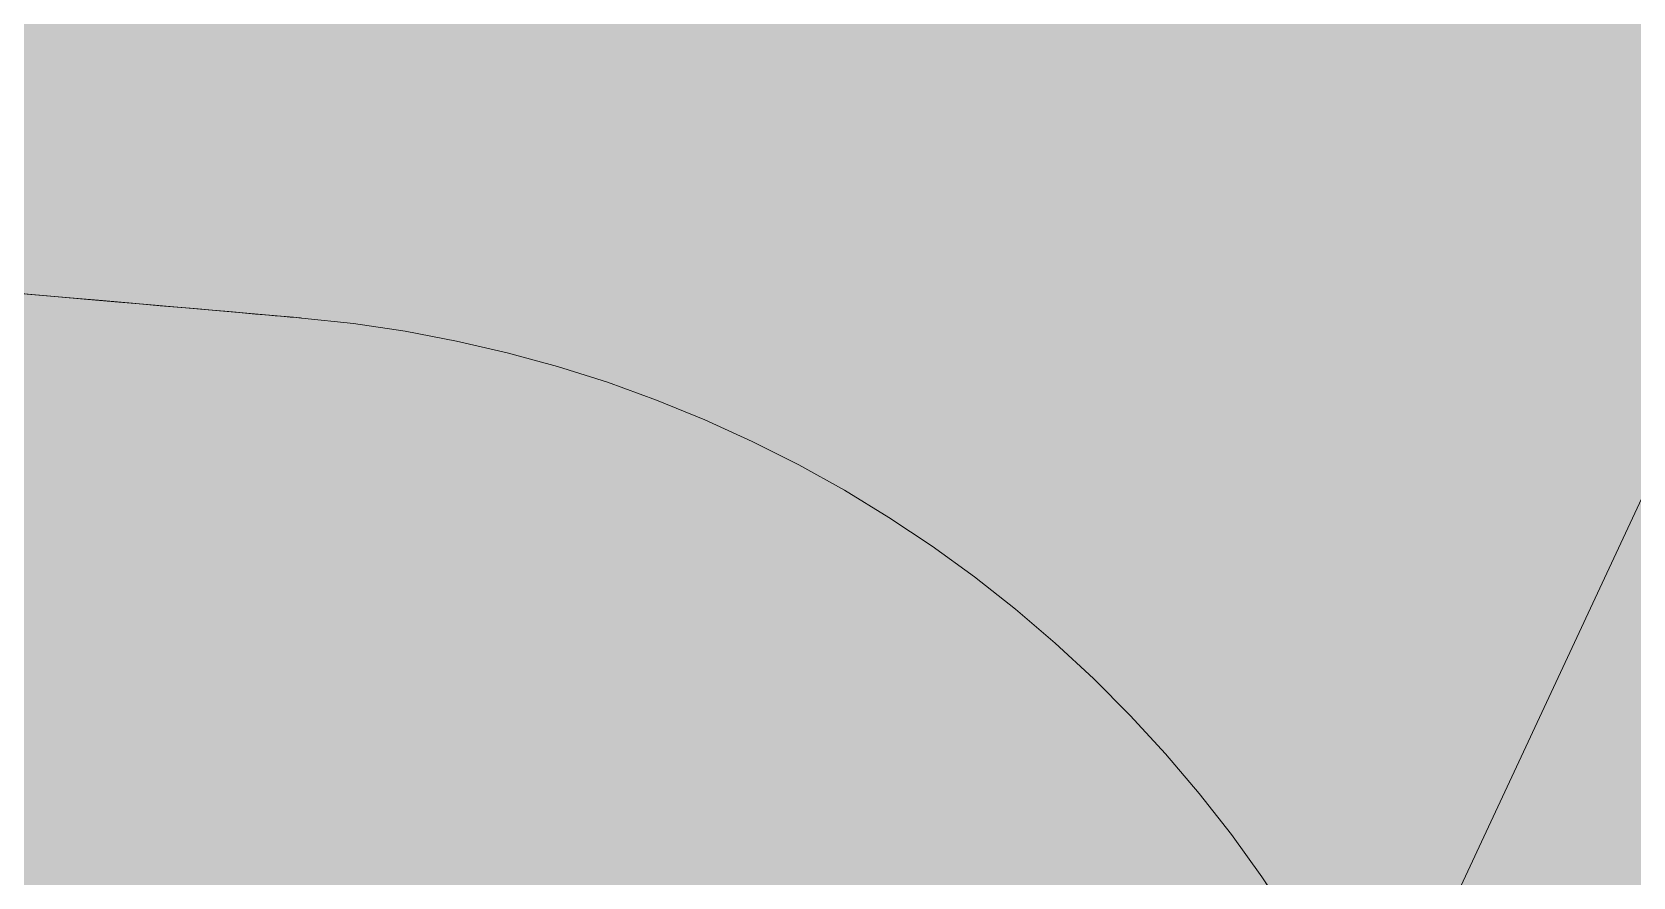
# Model space of a CAD drawing. Header units: millimetres. Extents: x 632 to 546626, y -3890 to 22200.
# Drawn here: x 389598.076 to 389602.996, y 16901.721 to 16904.318 of the extents above; entities that cross this region are included whole.
import ezdxf

# ---------------------------------------------------------------- set-up
doc = ezdxf.new("R2010")
doc.units = ezdxf.units.MM
doc.layers.add('A-270-M_ROOF', color=132, linetype='Continuous', lineweight=13)
doc.layers.add('A-770-ME_FFE_SA', color=91, linetype='Continuous', lineweight=13)

# ---------------------------------------------------------------- blocks, each defined once
blk = doc.blocks.new('Static Line_Sayfa_Metal Deck_Pan Mount - Up to 15 _ pitch - Max 2 Users-1845519-S6_501-SECTION A6')
at = {"layer": 'A-770-ME_FFE_SA', "lineweight": 5, "transparency": 33554432}
for points in [[(4567736.1194, 16883.1307), (4567740.3464, 16931.4452), (4567541.1074, 16948.8763), (4567536.8805, 16900.5619), (4567715.6604, 16884.9207)], [(4567736.1194, 16883.1307), (4567740.3464, 16931.4452), (4567541.1074, 16948.8763), (4567536.8805, 16900.5619), (4567715.6604, 16884.9207)], [(4567736.1194, 16883.1307), (4567740.3464, 16931.4452), (4567541.1074, 16948.8763), (4567536.8805, 16900.5619), (4567715.6604, 16884.9207)], [(4567736.1194, 16883.1307), (4567740.3464, 16931.4452), (4567541.1074, 16948.8763), (4567536.8805, 16900.5619), (4567715.6604, 16884.9207)], [(4567736.1194, 16883.1307), (4567740.3464, 16931.4452), (4567541.1074, 16948.8763), (4567536.8805, 16900.5619), (4567715.6604, 16884.9207)], [(4567736.1194, 16883.1307), (4567740.3464, 16931.4452), (4567541.1074, 16948.8763), (4567536.8805, 16900.5619), (4567715.6604, 16884.9207)], [(4567736.1194, 16883.1307), (4567740.3464, 16931.4452), (4567541.1074, 16948.8763), (4567536.8805, 16900.5619), (4567715.6604, 16884.9207)], [(4567736.1194, 16883.1307), (4567740.3464, 16931.4452), (4567541.1074, 16948.8763), (4567536.8805, 16900.5619), (4567715.6604, 16884.9207)], [(4567736.1194, 16883.1307), (4567740.3464, 16931.4452), (4567541.1075, 16948.8763), (4567536.8805, 16900.5619), (4567715.6604, 16884.9207)], [(4567736.1194, 16883.1307), (4567740.3464, 16931.4452), (4567541.1074, 16948.8763), (4567536.8805, 16900.5619), (4567715.6604, 16884.9207)], [(4567781.7047, 16876.3815), (4567781.9661, 16879.3701), (4567739.23, 16883.109), (4567725.4344, 16934.595), (4567581.2448, 16947.21), (4567558.7183, 16898.9018), (4567515.9821, 16902.6407), (4567515.7207, 16899.6521), (4567560.5494, 16895.7301), (4567583.0759, 16944.0383), (4567723.0803, 16931.7895), (4567736.8759, 16880.3035), (4567764.7802, 16877.8622)], [(4567735.9451, 16881.1383), (4567740.1721, 16929.4528), (4567540.9331, 16946.8839), (4567536.7062, 16898.5695), (4567715.6604, 16882.913)], [(4567735.9451, 16881.1383), (4567740.1721, 16929.4528), (4567540.9331, 16946.8839), (4567536.7062, 16898.5695), (4567715.6604, 16882.913)], [(4567735.9451, 16881.1383), (4567740.1721, 16929.4528), (4567540.9331, 16946.8839), (4567536.7062, 16898.5695), (4567715.6604, 16882.913)], [(4567735.9451, 16881.1383), (4567740.1721, 16929.4528), (4567540.9331, 16946.8839), (4567536.7062, 16898.5695), (4567715.6604, 16882.913)], [(4567735.9451, 16881.1383), (4567740.1721, 16929.4528), (4567540.9331, 16946.8839), (4567536.7062, 16898.5695), (4567715.6604, 16882.913)], [(4567735.9451, 16881.1383), (4567740.1721, 16929.4528), (4567540.9331, 16946.8839), (4567536.7062, 16898.5695), (4567715.6604, 16882.913)], [(4567735.9451, 16881.1383), (4567740.1721, 16929.4528), (4567540.9331, 16946.8839), (4567536.7062, 16898.5695), (4567715.6604, 16882.913)], [(4567735.9451, 16881.1383), (4567740.1721, 16929.4528), (4567540.9331, 16946.8839), (4567536.7062, 16898.5695), (4567715.6604, 16882.913)], [(4567735.9451, 16881.1383), (4567740.1721, 16929.4528), (4567540.9331, 16946.8839), (4567536.7062, 16898.5695), (4567715.6604, 16882.913)], [(4567735.9451, 16881.1383), (4567740.1721, 16929.4528), (4567540.9331, 16946.8839), (4567536.7062, 16898.5695), (4567715.6604, 16882.913)]]:
    blk.add_hatch(color=256, dxfattribs=at).paths.add_polyline_path(points)
at = {"layer": 'A-770-ME_FFE_SA', "lineweight": 5}
for p, q in [((4567581.2448, 16947.21), (4567558.7183, 16898.9018)), ((4567558.7183, 16898.9018), (4567581.2448, 16947.21)), ((4567555.5287, 16903.5203), (4567555.6413, 16903.5105)), ((4567555.5287, 16903.5203), (4567555.6413, 16903.5105)), ((4567555.5287, 16903.5203), (4567555.6413, 16903.5105)), ((4567555.5287, 16903.5203), (4567555.6413, 16903.5105)), ((4567555.5287, 16903.5203), (4567555.6413, 16903.5105)), ((4567555.5287, 16903.5203), (4567555.6413, 16903.5105)), ((4567555.5287, 16903.5203), (4567555.6413, 16903.5105)), ((4567555.5287, 16903.5203), (4567555.6413, 16903.5105)), ((4567555.5287, 16903.5203), (4567555.6413, 16903.5105)), ((4567555.5287, 16903.5203), (4567555.6413, 16903.5105)), ((4567555.5287, 16903.5203), (4567555.6413, 16903.5105)), ((4567555.6993, 16903.5054), (4567555.5903, 16903.5149)), ((4567555.6993, 16903.5054), (4567555.5903, 16903.5149)), ((4567555.6993, 16903.5054), (4567555.5903, 16903.5149)), ((4567555.6993, 16903.5054), (4567555.5903, 16903.5149)), ((4567555.6993, 16903.5054), (4567555.5903, 16903.5149)), ((4567555.6993, 16903.5054), (4567555.5903, 16903.5149)), ((4567555.6993, 16903.5054), (4567555.5903, 16903.5149)), ((4567555.6993, 16903.5054), (4567555.5903, 16903.5149)), ((4567555.6993, 16903.5054), (4567555.5903, 16903.5149)), ((4567555.6993, 16903.5054), (4567555.5903, 16903.5149)), ((4567555.6993, 16903.5054), (4567555.5903, 16903.5149)), ((4567555.6413, 16903.5105), (4567555.7472, 16903.5012)), ((4567555.6413, 16903.5105), (4567555.7472, 16903.5012)), ((4567555.6413, 16903.5105), (4567555.7472, 16903.5012)), ((4567555.6413, 16903.5105), (4567555.7472, 16903.5012)), ((4567555.6413, 16903.5105), (4567555.7472, 16903.5012)), ((4567555.6413, 16903.5105), (4567555.7472, 16903.5012)), ((4567555.6413, 16903.5105), (4567555.7472, 16903.5012)), ((4567555.6413, 16903.5105), (4567555.7472, 16903.5012)), ((4567555.6413, 16903.5105), (4567555.7472, 16903.5012)), ((4567555.6413, 16903.5105), (4567555.7472, 16903.5012)), ((4567555.8016, 16903.4964), (4567555.6993, 16903.5054)), ((4567555.8016, 16903.4964), (4567555.6993, 16903.5054)), ((4567555.8016, 16903.4964), (4567555.6993, 16903.5054)), ((4567555.8016, 16903.4964), (4567555.6993, 16903.5054)), ((4567555.8016, 16903.4964), (4567555.6993, 16903.5054)), ((4567555.8016, 16903.4964), (4567555.6993, 16903.5054)), ((4567555.8016, 16903.4964), (4567555.6993, 16903.5054)), ((4567555.8016, 16903.4964), (4567555.6993, 16903.5054)), ((4567555.8016, 16903.4964), (4567555.6993, 16903.5054)), ((4567555.8016, 16903.4964), (4567555.6993, 16903.5054)), ((4567555.8016, 16903.4964), (4567555.6993, 16903.5054)), ((4567555.7472, 16903.5012), (4567555.8464, 16903.4925)), ((4567555.7472, 16903.5012), (4567555.8464, 16903.4925)), ((4567555.7472, 16903.5012), (4567555.8464, 16903.4925)), ((4567555.7472, 16903.5012), (4567555.8464, 16903.4925)), ((4567555.7472, 16903.5012), (4567555.8464, 16903.4925)), ((4567555.7472, 16903.5012), (4567555.8464, 16903.4925)), ((4567555.7472, 16903.5012), (4567555.8464, 16903.4925)), ((4567555.7472, 16903.5012), (4567555.8464, 16903.4925)), ((4567555.7472, 16903.5012), (4567555.8464, 16903.4925)), ((4567555.7472, 16903.5012), (4567555.8464, 16903.4925)), ((4567555.897, 16903.4881), (4567555.8016, 16903.4964)), ((4567555.897, 16903.4881), (4567555.8016, 16903.4964)), ((4567555.897, 16903.4881), (4567555.8016, 16903.4964)), ((4567555.897, 16903.4881), (4567555.8016, 16903.4964)), ((4567555.897, 16903.4881), (4567555.8016, 16903.4964)), ((4567555.897, 16903.4881), (4567555.8016, 16903.4964)), ((4567555.897, 16903.4881), (4567555.8016, 16903.4964)), ((4567555.897, 16903.4881), (4567555.8016, 16903.4964)), ((4567555.897, 16903.4881), (4567555.8016, 16903.4964)), ((4567555.897, 16903.4881), (4567555.8016, 16903.4964)), ((4567555.897, 16903.4881), (4567555.8016, 16903.4964)), ((4567555.8464, 16903.4925), (4567555.9385, 16903.4845)), ((4567555.8464, 16903.4925), (4567555.9385, 16903.4845)), ((4567555.8464, 16903.4925), (4567555.9385, 16903.4845)), ((4567555.8464, 16903.4925), (4567555.9385, 16903.4845)), ((4567555.8464, 16903.4925), (4567555.9385, 16903.4845)), ((4567555.8464, 16903.4925), (4567555.9385, 16903.4845)), ((4567555.8464, 16903.4925), (4567555.9385, 16903.4845)), ((4567555.8464, 16903.4925), (4567555.9385, 16903.4845)), ((4567555.8464, 16903.4925), (4567555.9385, 16903.4845)), ((4567555.8464, 16903.4925), (4567555.9385, 16903.4845)), ((4567555.9853, 16903.4804), (4567555.897, 16903.4881)), ((4567555.9853, 16903.4804), (4567555.897, 16903.4881)), ((4567555.9853, 16903.4804), (4567555.897, 16903.4881)), ((4567555.9853, 16903.4804), (4567555.897, 16903.4881)), ((4567555.9853, 16903.4804), (4567555.897, 16903.4881)), ((4567555.9853, 16903.4804), (4567555.897, 16903.4881)), ((4567555.9853, 16903.4804), (4567555.897, 16903.4881)), ((4567555.9853, 16903.4804), (4567555.897, 16903.4881)), ((4567555.9853, 16903.4804), (4567555.897, 16903.4881)), ((4567555.9853, 16903.4804), (4567555.897, 16903.4881)), ((4567555.9853, 16903.4804), (4567555.897, 16903.4881)), ((4567555.9385, 16903.4845), (4567556.0235, 16903.477)), ((4567555.9385, 16903.4845), (4567556.0235, 16903.477)), ((4567555.9385, 16903.4845), (4567556.0235, 16903.477)), ((4567555.9385, 16903.4845), (4567556.0235, 16903.477)), ((4567555.9385, 16903.4845), (4567556.0235, 16903.477)), ((4567555.9385, 16903.4845), (4567556.0235, 16903.477)), ((4567555.9385, 16903.4845), (4567556.0235, 16903.477)), ((4567555.9385, 16903.4845), (4567556.0235, 16903.477)), ((4567555.9385, 16903.4845), (4567556.0235, 16903.477)), ((4567555.9385, 16903.4845), (4567556.0235, 16903.477)), ((4567556.0664, 16903.4733), (4567555.9853, 16903.4804)), ((4567556.0664, 16903.4733), (4567555.9853, 16903.4804)), ((4567556.0664, 16903.4733), (4567555.9853, 16903.4804)), ((4567556.0664, 16903.4733), (4567555.9853, 16903.4804)), ((4567556.0664, 16903.4733), (4567555.9853, 16903.4804)), ((4567556.0664, 16903.4733), (4567555.9853, 16903.4804)), ((4567556.0664, 16903.4733), (4567555.9853, 16903.4804)), ((4567556.0664, 16903.4733), (4567555.9853, 16903.4804)), ((4567556.0664, 16903.4733), (4567555.9853, 16903.4804)), ((4567556.0664, 16903.4733), (4567555.9853, 16903.4804)), ((4567556.0664, 16903.4733), (4567555.9853, 16903.4804)), ((4567556.0664, 16903.4733), (4567555.9853, 16903.4804)), ((4567556.0235, 16903.477), (4567556.1013, 16903.4702)), ((4567556.0235, 16903.477), (4567556.1013, 16903.4702)), ((4567556.0235, 16903.477), (4567556.1013, 16903.4702)), ((4567556.0235, 16903.477), (4567556.1013, 16903.4702)), ((4567556.0235, 16903.477), (4567556.1013, 16903.4702)), ((4567556.0235, 16903.477), (4567556.1013, 16903.4702)), ((4567556.0235, 16903.477), (4567556.1013, 16903.4702)), ((4567556.0235, 16903.477), (4567556.1013, 16903.4702)), ((4567556.0235, 16903.477), (4567556.1013, 16903.4702)), ((4567556.0235, 16903.477), (4567556.1013, 16903.4702)), ((4567556.1402, 16903.4668), (4567556.0664, 16903.4733)), ((4567556.1402, 16903.4668), (4567556.0664, 16903.4733)), ((4567556.1402, 16903.4668), (4567556.0664, 16903.4733)), ((4567556.1402, 16903.4668), (4567556.0664, 16903.4733)), ((4567556.1402, 16903.4668), (4567556.0664, 16903.4733)), ((4567556.1402, 16903.4668), (4567556.0664, 16903.4733)), ((4567556.1402, 16903.4668), (4567556.0664, 16903.4733)), ((4567556.1402, 16903.4668), (4567556.0664, 16903.4733)), ((4567556.1402, 16903.4668), (4567556.0664, 16903.4733)), ((4567556.1402, 16903.4668), (4567556.0664, 16903.4733)), ((4567556.1402, 16903.4668), (4567556.0664, 16903.4733)), ((4567556.1402, 16903.4668), (4567556.0664, 16903.4733)), ((4567556.1013, 16903.4702), (4567556.1717, 16903.4641)), ((4567556.1013, 16903.4702), (4567556.1717, 16903.4641)), ((4567556.1013, 16903.4702), (4567556.1717, 16903.4641)), ((4567556.1013, 16903.4702), (4567556.1717, 16903.4641)), ((4567556.1013, 16903.4702), (4567556.1717, 16903.4641)), ((4567556.1013, 16903.4702), (4567556.1717, 16903.4641)), ((4567556.1013, 16903.4702), (4567556.1717, 16903.4641)), ((4567556.1013, 16903.4702), (4567556.1717, 16903.4641)), ((4567556.1013, 16903.4702), (4567556.1717, 16903.4641)), ((4567556.1013, 16903.4702), (4567556.1717, 16903.4641)), ((4567556.2065, 16903.461), (4567556.1402, 16903.4668)), ((4567556.2065, 16903.461), (4567556.1402, 16903.4668)), ((4567556.2065, 16903.461), (4567556.1402, 16903.4668)), ((4567556.2065, 16903.461), (4567556.1402, 16903.4668)), ((4567556.2065, 16903.461), (4567556.1402, 16903.4668)), ((4567556.2065, 16903.461), (4567556.1402, 16903.4668)), ((4567556.2065, 16903.461), (4567556.1402, 16903.4668)), ((4567556.2065, 16903.461), (4567556.1402, 16903.4668)), ((4567556.2065, 16903.461), (4567556.1402, 16903.4668)), ((4567556.2065, 16903.461), (4567556.1402, 16903.4668)), ((4567556.2065, 16903.461), (4567556.1402, 16903.4668)), ((4567556.2066, 16903.461), (4567556.1402, 16903.4668)), ((4567556.2065, 16903.461), (4567556.1402, 16903.4668)), ((4567556.1717, 16903.4641), (4567556.2345, 16903.4586)), ((4567556.1717, 16903.4641), (4567556.2345, 16903.4586)), ((4567556.1717, 16903.4641), (4567556.2345, 16903.4586)), ((4567556.1717, 16903.4641), (4567556.2345, 16903.4586)), ((4567556.1717, 16903.4641), (4567556.2345, 16903.4586)), ((4567556.1717, 16903.4641), (4567556.2345, 16903.4586)), ((4567556.1717, 16903.4641), (4567556.2345, 16903.4586)), ((4567556.1717, 16903.4641), (4567556.2345, 16903.4586)), ((4567556.1717, 16903.4641), (4567556.2345, 16903.4586)), ((4567556.1717, 16903.4641), (4567556.2345, 16903.4586)), ((4567556.2653, 16903.4559), (4567556.2065, 16903.461)), ((4567556.2653, 16903.4559), (4567556.2065, 16903.461)), ((4567556.2653, 16903.4559), (4567556.2065, 16903.461)), ((4567556.2653, 16903.4559), (4567556.2065, 16903.461)), ((4567556.2653, 16903.4559), (4567556.2065, 16903.461)), ((4567556.2653, 16903.4559), (4567556.2065, 16903.461)), ((4567556.2653, 16903.4559), (4567556.2065, 16903.461)), ((4567556.2653, 16903.4559), (4567556.2065, 16903.461)), ((4567556.2653, 16903.4559), (4567556.2065, 16903.461)), ((4567556.2653, 16903.4559), (4567556.2065, 16903.461)), ((4567556.2653, 16903.4559), (4567556.2065, 16903.461)), ((4567556.2653, 16903.4559), (4567556.2065, 16903.461)), ((4567556.2345, 16903.4586), (4567556.2898, 16903.4537)), ((4567556.2345, 16903.4586), (4567556.2898, 16903.4537)), ((4567556.2345, 16903.4586), (4567556.2898, 16903.4537)), ((4567556.2345, 16903.4586), (4567556.2898, 16903.4537)), ((4567556.2345, 16903.4586), (4567556.2898, 16903.4537)), ((4567556.2345, 16903.4586), (4567556.2898, 16903.4537)), ((4567556.2345, 16903.4586), (4567556.2898, 16903.4537)), ((4567556.2345, 16903.4586), (4567556.2898, 16903.4537)), ((4567556.2345, 16903.4586), (4567556.2898, 16903.4537)), ((4567556.2345, 16903.4586), (4567556.2898, 16903.4537)), ((4567556.3165, 16903.4514), (4567556.2653, 16903.4559)), ((4567556.3165, 16903.4514), (4567556.2653, 16903.4559)), ((4567556.3165, 16903.4514), (4567556.2653, 16903.4559)), ((4567556.3165, 16903.4514), (4567556.2653, 16903.4559)), ((4567556.3165, 16903.4514), (4567556.2653, 16903.4559)), ((4567556.3165, 16903.4514), (4567556.2653, 16903.4559)), ((4567556.3165, 16903.4514), (4567556.2653, 16903.4559)), ((4567556.3165, 16903.4514), (4567556.2653, 16903.4559)), ((4567556.3165, 16903.4514), (4567556.2653, 16903.4559)), ((4567556.3165, 16903.4514), (4567556.2653, 16903.4559)), ((4567556.3165, 16903.4514), (4567556.2653, 16903.4559)), ((4567556.3165, 16903.4514), (4567556.2653, 16903.4559)), ((4567556.2898, 16903.4537), (4567556.3374, 16903.4496)), ((4567556.2898, 16903.4537), (4567556.3374, 16903.4496)), ((4567556.2898, 16903.4537), (4567556.3374, 16903.4496)), ((4567556.2898, 16903.4537), (4567556.3374, 16903.4496)), ((4567556.2898, 16903.4537), (4567556.3374, 16903.4496)), ((4567556.2898, 16903.4537), (4567556.3374, 16903.4496)), ((4567556.2898, 16903.4537), (4567556.3374, 16903.4496)), ((4567556.2898, 16903.4537), (4567556.3374, 16903.4496)), ((4567556.2898, 16903.4537), (4567556.3374, 16903.4496)), ((4567556.2898, 16903.4537), (4567556.3374, 16903.4496)), ((4567556.2898, 16903.4537), (4567556.3374, 16903.4496)), ((4567556.3599, 16903.4476), (4567556.3165, 16903.4514)), ((4567556.3599, 16903.4476), (4567556.3165, 16903.4514)), ((4567556.3599, 16903.4476), (4567556.3165, 16903.4514)), ((4567556.3599, 16903.4476), (4567556.3165, 16903.4514)), ((4567556.3599, 16903.4476), (4567556.3165, 16903.4514)), ((4567556.3599, 16903.4476), (4567556.3165, 16903.4514)), ((4567556.3599, 16903.4476), (4567556.3165, 16903.4514)), ((4567556.3599, 16903.4476), (4567556.3165, 16903.4514)), ((4567556.3599, 16903.4476), (4567556.3165, 16903.4514)), ((4567556.3599, 16903.4476), (4567556.3165, 16903.4514)), ((4567556.3599, 16903.4476), (4567556.3165, 16903.4514)), ((4567556.3599, 16903.4476), (4567556.3165, 16903.4514)), ((4567556.3374, 16903.4496), (4567556.3773, 16903.4461)), ((4567556.3374, 16903.4496), (4567556.3773, 16903.4461)), ((4567556.3374, 16903.4496), (4567556.3773, 16903.4461)), ((4567556.3374, 16903.4496), (4567556.3773, 16903.4461)), ((4567556.3374, 16903.4496), (4567556.3773, 16903.4461)), ((4567556.3374, 16903.4496), (4567556.3773, 16903.4461)), ((4567556.3374, 16903.4496), (4567556.3773, 16903.4461)), ((4567556.3374, 16903.4496), (4567556.3773, 16903.4461)), ((4567556.3374, 16903.4496), (4567556.3773, 16903.4461)), ((4567556.3374, 16903.4496), (4567556.3773, 16903.4461)), ((4567556.3374, 16903.4496), (4567556.3773, 16903.4461)), ((4567556.3955, 16903.4445), (4567556.3599, 16903.4476)), ((4567556.3955, 16903.4445), (4567556.3599, 16903.4476)), ((4567556.3955, 16903.4445), (4567556.3599, 16903.4476)), ((4567556.3955, 16903.4445), (4567556.3599, 16903.4476)), ((4567556.3955, 16903.4445), (4567556.3599, 16903.4476)), ((4567556.3955, 16903.4445), (4567556.3599, 16903.4476)), ((4567556.3955, 16903.4445), (4567556.3599, 16903.4476)), ((4567556.3955, 16903.4445), (4567556.3599, 16903.4476)), ((4567556.3955, 16903.4445), (4567556.3599, 16903.4476)), ((4567556.3955, 16903.4445), (4567556.3599, 16903.4476)), ((4567556.3955, 16903.4445), (4567556.3599, 16903.4476)), ((4567556.3955, 16903.4445), (4567556.3599, 16903.4476)), ((4567556.3773, 16903.4461), (4567556.4093, 16903.4433)), ((4567556.3773, 16903.4461), (4567556.4093, 16903.4433)), ((4567556.3773, 16903.4461), (4567556.4093, 16903.4433)), ((4567556.3773, 16903.4461), (4567556.4093, 16903.4433)), ((4567556.3773, 16903.4461), (4567556.4093, 16903.4433)), ((4567556.3773, 16903.4461), (4567556.4093, 16903.4433)), ((4567556.3773, 16903.4461), (4567556.4093, 16903.4433)), ((4567556.3773, 16903.4461), (4567556.4093, 16903.4433)), ((4567556.3773, 16903.4461), (4567556.4093, 16903.4433)), ((4567556.3773, 16903.4461), (4567556.4093, 16903.4433)), ((4567556.3773, 16903.4461), (4567556.4093, 16903.4433)), ((4567556.4233, 16903.4421), (4567556.3955, 16903.4445)), ((4567556.4233, 16903.4421), (4567556.3955, 16903.4445)), ((4567556.4233, 16903.4421), (4567556.3955, 16903.4445)), ((4567556.4233, 16903.4421), (4567556.3955, 16903.4445)), ((4567556.4233, 16903.4421), (4567556.3955, 16903.4445)), ((4567556.4233, 16903.4421), (4567556.3955, 16903.4445)), ((4567556.4233, 16903.4421), (4567556.3955, 16903.4445)), ((4567556.4233, 16903.4421), (4567556.3955, 16903.4445)), ((4567556.4233, 16903.4421), (4567556.3955, 16903.4445)), ((4567556.4233, 16903.4421), (4567556.3955, 16903.4445)), ((4567556.4233, 16903.4421), (4567556.3955, 16903.4445)), ((4567556.4233, 16903.4421), (4567556.3955, 16903.4445)), ((4567556.4233, 16903.4421), (4567556.3955, 16903.4445)), ((4567556.4093, 16903.4433), (4567556.4334, 16903.4412)), ((4567556.4093, 16903.4433), (4567556.4334, 16903.4412)), ((4567556.4093, 16903.4433), (4567556.4334, 16903.4412)), ((4567556.4093, 16903.4433), (4567556.4334, 16903.4412)), ((4567556.4093, 16903.4433), (4567556.4334, 16903.4412)), ((4567556.4093, 16903.4433), (4567556.4334, 16903.4412)), ((4567556.4093, 16903.4433), (4567556.4334, 16903.4412)), ((4567556.4093, 16903.4433), (4567556.4334, 16903.4412)), ((4567556.4093, 16903.4433), (4567556.4334, 16903.4412)), ((4567556.4093, 16903.4433), (4567556.4334, 16903.4412)), ((4567556.4093, 16903.4433), (4567556.4334, 16903.4412)), ((4567556.4431, 16903.4403), (4567556.4233, 16903.4421)), ((4567556.4431, 16903.4403), (4567556.4233, 16903.4421)), ((4567556.4431, 16903.4403), (4567556.4233, 16903.4421)), ((4567556.4431, 16903.4403), (4567556.4233, 16903.4421)), ((4567556.4431, 16903.4403), (4567556.4233, 16903.4421)), ((4567556.4431, 16903.4403), (4567556.4233, 16903.4421)), ((4567556.4431, 16903.4403), (4567556.4233, 16903.4421)), ((4567556.4431, 16903.4403), (4567556.4233, 16903.4421)), ((4567556.4431, 16903.4403), (4567556.4233, 16903.4421)), ((4567556.4431, 16903.4403), (4567556.4233, 16903.4421)), ((4567556.4431, 16903.4403), (4567556.4233, 16903.4421)), ((4567556.4431, 16903.4403), (4567556.4233, 16903.4421)), ((4567556.4431, 16903.4403), (4567556.4233, 16903.4421)), ((4567556.4334, 16903.4412), (4567556.4496, 16903.4397)), ((4567556.4334, 16903.4412), (4567556.4496, 16903.4397)), ((4567556.4334, 16903.4412), (4567556.4496, 16903.4397)), ((4567556.4334, 16903.4412), (4567556.4496, 16903.4397)), ((4567556.4334, 16903.4412), (4567556.4496, 16903.4397)), ((4567556.4334, 16903.4412), (4567556.4496, 16903.4397)), ((4567556.4334, 16903.4412), (4567556.4496, 16903.4397)), ((4567556.4334, 16903.4412), (4567556.4496, 16903.4397)), ((4567556.4334, 16903.4412), (4567556.4496, 16903.4397)), ((4567556.4334, 16903.4412), (4567556.4496, 16903.4397)), ((4567556.4334, 16903.4412), (4567556.4496, 16903.4397)), ((4567556.4551, 16903.4393), (4567556.4431, 16903.4403)), ((4567556.4551, 16903.4393), (4567556.4431, 16903.4403)), ((4567556.4551, 16903.4393), (4567556.4431, 16903.4403)), ((4567556.4551, 16903.4393), (4567556.4431, 16903.4403)), ((4567556.4551, 16903.4393), (4567556.4431, 16903.4403)), ((4567556.4551, 16903.4393), (4567556.4431, 16903.4403)), ((4567556.4551, 16903.4393), (4567556.4431, 16903.4403)), ((4567556.4551, 16903.4393), (4567556.4431, 16903.4403)), ((4567556.4551, 16903.4393), (4567556.4431, 16903.4403)), ((4567556.4551, 16903.4393), (4567556.4431, 16903.4403)), ((4567556.4551, 16903.4393), (4567556.4431, 16903.4403)), ((4567556.4551, 16903.4393), (4567556.4431, 16903.4403)), ((4567556.4551, 16903.4393), (4567556.4431, 16903.4403)), ((4567556.4496, 16903.4397), (4567556.4579, 16903.439)), ((4567556.4496, 16903.4397), (4567556.4579, 16903.439)), ((4567556.4496, 16903.4397), (4567556.4579, 16903.439)), ((4567556.4496, 16903.4397), (4567556.4579, 16903.439)), ((4567556.4496, 16903.4397), (4567556.4579, 16903.439)), ((4567556.4496, 16903.4397), (4567556.4579, 16903.439)), ((4567556.4496, 16903.4397), (4567556.4579, 16903.439)), ((4567556.4496, 16903.4397), (4567556.4579, 16903.439)), ((4567556.4496, 16903.4397), (4567556.4579, 16903.439)), ((4567556.4496, 16903.4397), (4567556.4579, 16903.439)), ((4567556.4496, 16903.4397), (4567556.4579, 16903.439)), ((4567556.459, 16903.4389), (4567556.6184, 16903.4218)), ((4567556.459, 16903.4389), (4567556.6184, 16903.4218)), ((4567556.459, 16903.4389), (4567556.6184, 16903.4218)), ((4567556.459, 16903.4389), (4567556.6184, 16903.4218)), ((4567556.459, 16903.4389), (4567556.6184, 16903.4218)), ((4567556.459, 16903.4389), (4567556.6184, 16903.4218)), ((4567556.459, 16903.4389), (4567556.6184, 16903.4218)), ((4567556.459, 16903.4389), (4567556.6184, 16903.4218)), ((4567556.459, 16903.4389), (4567556.6184, 16903.4218)), ((4567556.459, 16903.4389), (4567556.6184, 16903.4218)), ((4567556.6184, 16903.4218), (4567556.7769, 16903.3982)), ((4567556.6184, 16903.4218), (4567556.7769, 16903.3982)), ((4567556.6184, 16903.4218), (4567556.7769, 16903.3982)), ((4567556.6184, 16903.4218), (4567556.7769, 16903.3982)), ((4567556.6184, 16903.4218), (4567556.7769, 16903.3982)), ((4567556.6184, 16903.4218), (4567556.7769, 16903.3982)), ((4567556.6184, 16903.4218), (4567556.7769, 16903.3982)), ((4567556.6184, 16903.4218), (4567556.7769, 16903.3982)), ((4567556.6184, 16903.4218), (4567556.7769, 16903.3982)), ((4567556.6184, 16903.4218), (4567556.7769, 16903.3982)), ((4567556.7769, 16903.3982), (4567556.9344, 16903.3684)), ((4567556.7769, 16903.3982), (4567556.9344, 16903.3684)), ((4567556.7769, 16903.3982), (4567556.9344, 16903.3684)), ((4567556.7769, 16903.3982), (4567556.9344, 16903.3684)), ((4567556.7769, 16903.3982), (4567556.9344, 16903.3684)), ((4567556.7769, 16903.3982), (4567556.9344, 16903.3684)), ((4567556.7769, 16903.3982), (4567556.9344, 16903.3684)), ((4567556.7769, 16903.3982), (4567556.9344, 16903.3684)), ((4567556.7769, 16903.3982), (4567556.9344, 16903.3684)), ((4567556.7769, 16903.3982), (4567556.9344, 16903.3684)), ((4567556.9344, 16903.3684), (4567557.0906, 16903.3323)), ((4567556.9344, 16903.3684), (4567557.0906, 16903.3323)), ((4567556.9344, 16903.3684), (4567557.0906, 16903.3323)), ((4567556.9344, 16903.3684), (4567557.0906, 16903.3323)), ((4567556.9344, 16903.3684), (4567557.0906, 16903.3323)), ((4567556.9344, 16903.3684), (4567557.0906, 16903.3323)), ((4567556.9344, 16903.3684), (4567557.0906, 16903.3323)), ((4567556.9344, 16903.3684), (4567557.0906, 16903.3323)), ((4567556.9344, 16903.3684), (4567557.0906, 16903.3323)), ((4567556.9344, 16903.3684), (4567557.0906, 16903.3323)), ((4567557.0906, 16903.3323), (4567557.2452, 16903.29)), ((4567557.0906, 16903.3323), (4567557.2452, 16903.29)), ((4567557.0906, 16903.3323), (4567557.2452, 16903.29)), ((4567557.0906, 16903.3323), (4567557.2452, 16903.29)), ((4567557.0906, 16903.3323), (4567557.2452, 16903.29)), ((4567557.0906, 16903.3323), (4567557.2452, 16903.29)), ((4567557.0906, 16903.3323), (4567557.2452, 16903.29)), ((4567557.0906, 16903.3323), (4567557.2452, 16903.29)), ((4567557.0906, 16903.3323), (4567557.2452, 16903.29)), ((4567557.0906, 16903.3323), (4567557.2452, 16903.29)), ((4567557.2452, 16903.29), (4567557.398, 16903.2415)), ((4567557.2452, 16903.29), (4567557.398, 16903.2415)), ((4567557.2452, 16903.29), (4567557.398, 16903.2415)), ((4567557.2452, 16903.29), (4567557.398, 16903.2415)), ((4567557.2452, 16903.29), (4567557.398, 16903.2415)), ((4567557.2452, 16903.29), (4567557.398, 16903.2415)), ((4567557.2452, 16903.29), (4567557.398, 16903.2415)), ((4567557.2452, 16903.29), (4567557.398, 16903.2415)), ((4567557.2452, 16903.29), (4567557.398, 16903.2415)), ((4567557.2452, 16903.29), (4567557.398, 16903.2415)), ((4567557.398, 16903.2415), (4567557.5487, 16903.1869)), ((4567557.398, 16903.2415), (4567557.5487, 16903.1869)), ((4567557.398, 16903.2415), (4567557.5487, 16903.1869)), ((4567557.398, 16903.2415), (4567557.5487, 16903.1869)), ((4567557.398, 16903.2415), (4567557.5487, 16903.1869)), ((4567557.398, 16903.2415), (4567557.5487, 16903.1869)), ((4567557.398, 16903.2415), (4567557.5487, 16903.1869)), ((4567557.398, 16903.2415), (4567557.5487, 16903.1869)), ((4567557.398, 16903.2415), (4567557.5487, 16903.1869)), ((4567557.5487, 16903.1869), (4567557.6971, 16903.1264)), ((4567557.5487, 16903.1869), (4567557.6971, 16903.1264)), ((4567557.5487, 16903.1869), (4567557.6971, 16903.1264)), ((4567557.5487, 16903.1869), (4567557.6971, 16903.1264)), ((4567557.5487, 16903.1869), (4567557.6971, 16903.1264)), ((4567557.5487, 16903.1869), (4567557.6971, 16903.1264)), ((4567557.5487, 16903.1869), (4567557.6971, 16903.1264)), ((4567557.5487, 16903.1869), (4567557.6971, 16903.1264)), ((4567557.5487, 16903.1869), (4567557.6971, 16903.1264)), ((4567557.6971, 16903.1264), (4567557.843, 16903.06)), ((4567557.6971, 16903.1264), (4567557.843, 16903.06)), ((4567557.6971, 16903.1264), (4567557.843, 16903.06)), ((4567557.6971, 16903.1264), (4567557.843, 16903.06)), ((4567557.6971, 16903.1264), (4567557.843, 16903.06)), ((4567557.6971, 16903.1264), (4567557.843, 16903.06)), ((4567557.6971, 16903.1264), (4567557.843, 16903.06)), ((4567557.6971, 16903.1264), (4567557.843, 16903.06)), ((4567557.6971, 16903.1264), (4567557.843, 16903.06)), ((4567557.843, 16903.06), (4567557.9861, 16902.9878)), ((4567557.843, 16903.06), (4567557.9861, 16902.9878)), ((4567557.843, 16903.06), (4567557.9861, 16902.9878)), ((4567557.843, 16903.06), (4567557.9861, 16902.9878)), ((4567557.843, 16903.06), (4567557.9861, 16902.9878)), ((4567557.843, 16903.06), (4567557.9861, 16902.9878)), ((4567557.843, 16903.06), (4567557.9861, 16902.9878)), ((4567557.843, 16903.06), (4567557.9861, 16902.9878)), ((4567557.843, 16903.06), (4567557.9861, 16902.9878)), ((4567557.9861, 16902.9878), (4567558.1262, 16902.9099)), ((4567557.9861, 16902.9878), (4567558.1262, 16902.9099)), ((4567557.9861, 16902.9878), (4567558.1262, 16902.9099)), ((4567557.9861, 16902.9878), (4567558.1262, 16902.9099)), ((4567557.9861, 16902.9878), (4567558.1262, 16902.9099)), ((4567557.9861, 16902.9878), (4567558.1262, 16902.9099)), ((4567557.9861, 16902.9878), (4567558.1262, 16902.9099)), ((4567557.9861, 16902.9878), (4567558.1262, 16902.9099)), ((4567557.9861, 16902.9878), (4567558.1262, 16902.9099)), ((4567558.1262, 16902.9099), (4567558.263, 16902.8265)), ((4567558.1262, 16902.9099), (4567558.263, 16902.8265)), ((4567558.1262, 16902.9099), (4567558.263, 16902.8265)), ((4567558.1262, 16902.9099), (4567558.263, 16902.8265)), ((4567558.1262, 16902.9099), (4567558.263, 16902.8265)), ((4567558.1262, 16902.9099), (4567558.263, 16902.8265)), ((4567558.1262, 16902.9099), (4567558.263, 16902.8265)), ((4567558.1262, 16902.9099), (4567558.263, 16902.8265)), ((4567558.1262, 16902.9099), (4567558.263, 16902.8265)), ((4567558.263, 16902.8265), (4567558.3965, 16902.7377)), ((4567558.263, 16902.8265), (4567558.3965, 16902.7377)), ((4567558.263, 16902.8265), (4567558.3965, 16902.7377)), ((4567558.263, 16902.8265), (4567558.3965, 16902.7377)), ((4567558.263, 16902.8265), (4567558.3965, 16902.7377)), ((4567558.263, 16902.8265), (4567558.3965, 16902.7377)), ((4567558.263, 16902.8265), (4567558.3965, 16902.7377)), ((4567558.263, 16902.8265), (4567558.3965, 16902.7377)), ((4567558.263, 16902.8265), (4567558.3965, 16902.7377)), ((4567558.263, 16902.8265), (4567558.3965, 16902.7377)), ((4567558.3965, 16902.7377), (4567558.5262, 16902.6436)), ((4567558.3965, 16902.7377), (4567558.5262, 16902.6436)), ((4567558.3965, 16902.7377), (4567558.5262, 16902.6436)), ((4567558.3965, 16902.7377), (4567558.5262, 16902.6436)), ((4567558.3965, 16902.7377), (4567558.5262, 16902.6436)), ((4567558.3965, 16902.7377), (4567558.5262, 16902.6436)), ((4567558.3965, 16902.7377), (4567558.5262, 16902.6436)), ((4567558.3965, 16902.7377), (4567558.5262, 16902.6436)), ((4567558.3965, 16902.7377), (4567558.5262, 16902.6436)), ((4567558.5262, 16902.6436), (4567558.6521, 16902.5444)), ((4567558.5262, 16902.6436), (4567558.6521, 16902.5444)), ((4567558.5262, 16902.6436), (4567558.6521, 16902.5444)), ((4567558.5262, 16902.6436), (4567558.6521, 16902.5444)), ((4567558.5262, 16902.6436), (4567558.6521, 16902.5444)), ((4567558.5262, 16902.6436), (4567558.6521, 16902.5444)), ((4567558.5262, 16902.6436), (4567558.6521, 16902.5444)), ((4567558.5262, 16902.6436), (4567558.6521, 16902.5444)), ((4567558.5262, 16902.6436), (4567558.6521, 16902.5444)), ((4567558.6521, 16902.5444), (4567558.774, 16902.4403)), ((4567558.6521, 16902.5444), (4567558.774, 16902.4403)), ((4567558.6521, 16902.5444), (4567558.774, 16902.4403)), ((4567558.6521, 16902.5444), (4567558.774, 16902.4403)), ((4567558.6521, 16902.5444), (4567558.774, 16902.4403)), ((4567558.6521, 16902.5444), (4567558.774, 16902.4403)), ((4567558.6521, 16902.5444), (4567558.774, 16902.4403)), ((4567558.6521, 16902.5444), (4567558.774, 16902.4403)), ((4567558.6521, 16902.5444), (4567558.774, 16902.4403)), ((4567558.774, 16902.4403), (4567558.8916, 16902.3314)), ((4567558.774, 16902.4403), (4567558.8916, 16902.3314)), ((4567558.774, 16902.4403), (4567558.8916, 16902.3314)), ((4567558.774, 16902.4403), (4567558.8916, 16902.3314)), ((4567558.774, 16902.4403), (4567558.8916, 16902.3314)), ((4567558.774, 16902.4403), (4567558.8916, 16902.3314)), ((4567558.774, 16902.4403), (4567558.8916, 16902.3314)), ((4567558.774, 16902.4403), (4567558.8916, 16902.3314)), ((4567558.774, 16902.4403), (4567558.8916, 16902.3314)), ((4567558.8916, 16902.3314), (4567559.0047, 16902.2178)), ((4567558.8916, 16902.3314), (4567559.0047, 16902.2178)), ((4567558.8916, 16902.3314), (4567559.0047, 16902.2178)), ((4567558.8916, 16902.3314), (4567559.0047, 16902.2178)), ((4567558.8916, 16902.3314), (4567559.0047, 16902.2178)), ((4567558.8916, 16902.3314), (4567559.0047, 16902.2178)), ((4567558.8916, 16902.3314), (4567559.0047, 16902.2178)), ((4567558.8916, 16902.3314), (4567559.0047, 16902.2178)), ((4567558.8916, 16902.3314), (4567559.0047, 16902.2178)), ((4567559.0047, 16902.2178), (4567559.1132, 16902.0998)), ((4567559.0047, 16902.2178), (4567559.1132, 16902.0998)), ((4567559.0047, 16902.2178), (4567559.1132, 16902.0998)), ((4567559.0047, 16902.2178), (4567559.1132, 16902.0998)), ((4567559.0047, 16902.2178), (4567559.1132, 16902.0998)), ((4567559.0047, 16902.2178), (4567559.1132, 16902.0998)), ((4567559.0047, 16902.2178), (4567559.1132, 16902.0998)), ((4567559.0047, 16902.2178), (4567559.1132, 16902.0998)), ((4567559.0047, 16902.2178), (4567559.1132, 16902.0998)), ((4567559.1132, 16902.0998), (4567559.2169, 16901.9776)), ((4567559.1132, 16902.0998), (4567559.2169, 16901.9776)), ((4567559.1132, 16902.0998), (4567559.2169, 16901.9776)), ((4567559.1132, 16902.0998), (4567559.2169, 16901.9776)), ((4567559.1132, 16902.0998), (4567559.2169, 16901.9776)), ((4567559.1132, 16902.0998), (4567559.2169, 16901.9776)), ((4567559.1132, 16902.0998), (4567559.2169, 16901.9776)), ((4567559.1132, 16902.0998), (4567559.2169, 16901.9776)), ((4567559.1132, 16902.0998), (4567559.2169, 16901.9776)), ((4567559.2169, 16901.9776), (4567559.3156, 16901.8513)), ((4567559.2169, 16901.9776), (4567559.3156, 16901.8513)), ((4567559.2169, 16901.9776), (4567559.3156, 16901.8513)), ((4567559.2169, 16901.9776), (4567559.3156, 16901.8513)), ((4567559.2169, 16901.9776), (4567559.3156, 16901.8513)), ((4567559.2169, 16901.9776), (4567559.3156, 16901.8513)), ((4567559.2169, 16901.9776), (4567559.3156, 16901.8513)), ((4567559.2169, 16901.9776), (4567559.3156, 16901.8513)), ((4567559.2169, 16901.9776), (4567559.3156, 16901.8513)), ((4567559.2169, 16901.9776), (4567559.3156, 16901.8513)), ((4567559.3156, 16901.8513), (4567559.4092, 16901.7212)), ((4567559.3156, 16901.8513), (4567559.4092, 16901.7212)), ((4567559.3156, 16901.8513), (4567559.4092, 16901.7212)), ((4567559.3156, 16901.8513), (4567559.4092, 16901.7212)), ((4567559.3156, 16901.8513), (4567559.4092, 16901.7212)), ((4567559.3156, 16901.8513), (4567559.4092, 16901.7212)), ((4567559.3156, 16901.8513), (4567559.4092, 16901.7212)), ((4567559.3156, 16901.8513), (4567559.4092, 16901.7212)), ((4567559.3156, 16901.8513), (4567559.4092, 16901.7212)), ((4567559.4092, 16901.7212), (4567559.4975, 16901.5874)), ((4567559.4092, 16901.7212), (4567559.4975, 16901.5874))]:
    blk.add_line(p, q, dxfattribs=at)
at = {"layer": 'A-770-ME_FFE_SA', "lineweight": 5, "flags": 128}
for points in [[(4567556.4551, 16903.4393), (4567556.4431, 16903.4403), (4567556.4233, 16903.4421), (4567556.3955, 16903.4445), (4567556.3599, 16903.4476), (4567556.3165, 16903.4514), (4567556.2653, 16903.4559), (4567556.2065, 16903.461), (4567556.1402, 16903.4668), (4567556.0664, 16903.4733), (4567555.9853, 16903.4804), (4567555.897, 16903.4881), (4567555.8016, 16903.4964), (4567555.6993, 16903.5054), (4567555.5903, 16903.5149)], [(4567556.4551, 16903.4393), (4567556.4431, 16903.4403), (4567556.4233, 16903.4421), (4567556.3955, 16903.4445), (4567556.3599, 16903.4476), (4567556.3165, 16903.4514), (4567556.2653, 16903.4559), (4567556.2065, 16903.461), (4567556.1402, 16903.4668), (4567556.0664, 16903.4733), (4567555.9853, 16903.4804), (4567555.897, 16903.4881), (4567555.8016, 16903.4964), (4567555.6993, 16903.5054), (4567555.5903, 16903.5149)], [(4567556.4551, 16903.4393), (4567556.4431, 16903.4403), (4567556.4233, 16903.4421), (4567556.3955, 16903.4445), (4567556.3599, 16903.4476), (4567556.3165, 16903.4514), (4567556.2653, 16903.4559), (4567556.2065, 16903.461), (4567556.1402, 16903.4668), (4567556.0664, 16903.4733), (4567555.9853, 16903.4804), (4567555.897, 16903.4881), (4567555.8016, 16903.4964), (4567555.6993, 16903.5054), (4567555.5903, 16903.5149)], [(4567556.4551, 16903.4393), (4567556.4431, 16903.4403), (4567556.4233, 16903.4421), (4567556.3955, 16903.4445), (4567556.3599, 16903.4476), (4567556.3165, 16903.4514), (4567556.2653, 16903.4559), (4567556.2065, 16903.461), (4567556.1402, 16903.4668), (4567556.0664, 16903.4733), (4567555.9853, 16903.4804), (4567555.897, 16903.4881), (4567555.8016, 16903.4964), (4567555.6993, 16903.5054), (4567555.5903, 16903.5149)], [(4567556.4551, 16903.4393), (4567556.4431, 16903.4403), (4567556.4233, 16903.4421), (4567556.3955, 16903.4445), (4567556.3599, 16903.4476), (4567556.3165, 16903.4514), (4567556.2653, 16903.4559), (4567556.2065, 16903.461), (4567556.1402, 16903.4668), (4567556.0664, 16903.4733), (4567555.9853, 16903.4804), (4567555.897, 16903.4881), (4567555.8016, 16903.4964), (4567555.6993, 16903.5054), (4567555.5903, 16903.5149)], [(4567556.4551, 16903.4393), (4567556.4431, 16903.4403), (4567556.4233, 16903.4421), (4567556.3955, 16903.4445), (4567556.3599, 16903.4476), (4567556.3165, 16903.4514), (4567556.2653, 16903.4559), (4567556.2066, 16903.461), (4567556.1402, 16903.4668), (4567556.0664, 16903.4733), (4567555.9853, 16903.4804), (4567555.897, 16903.4881), (4567555.8016, 16903.4964), (4567555.6993, 16903.5054), (4567555.5903, 16903.5149)], [(4567556.4551, 16903.4393), (4567556.4431, 16903.4403), (4567556.4233, 16903.4421), (4567556.3955, 16903.4445), (4567556.3599, 16903.4476), (4567556.3165, 16903.4514), (4567556.2653, 16903.4559), (4567556.2065, 16903.461), (4567556.1402, 16903.4668), (4567556.0664, 16903.4733), (4567555.9853, 16903.4804), (4567555.897, 16903.4881), (4567555.8016, 16903.4964), (4567555.6993, 16903.5054), (4567555.5903, 16903.5149)], [(4567555.5287, 16903.5203), (4567555.6413, 16903.5105), (4567555.7472, 16903.5012), (4567555.8464, 16903.4925), (4567555.9385, 16903.4845), (4567556.0235, 16903.477), (4567556.1013, 16903.4702), (4567556.1717, 16903.4641), (4567556.2345, 16903.4586), (4567556.2898, 16903.4537), (4567556.3374, 16903.4496), (4567556.3773, 16903.4461), (4567556.4093, 16903.4433), (4567556.4334, 16903.4412), (4567556.4496, 16903.4397), (4567556.4579, 16903.439)], [(4567555.5287, 16903.5203), (4567555.6413, 16903.5105), (4567555.7472, 16903.5012), (4567555.8464, 16903.4925), (4567555.9385, 16903.4845), (4567556.0235, 16903.477), (4567556.1013, 16903.4702), (4567556.1717, 16903.4641), (4567556.2345, 16903.4586), (4567556.2898, 16903.4537), (4567556.3374, 16903.4496), (4567556.3773, 16903.4461), (4567556.4093, 16903.4433), (4567556.4334, 16903.4412), (4567556.4496, 16903.4397), (4567556.4579, 16903.439)], [(4567555.5287, 16903.5203), (4567555.6413, 16903.5105), (4567555.7472, 16903.5012), (4567555.8464, 16903.4925), (4567555.9385, 16903.4845), (4567556.0235, 16903.477), (4567556.1013, 16903.4702), (4567556.1717, 16903.4641), (4567556.2345, 16903.4586), (4567556.2898, 16903.4537), (4567556.3374, 16903.4496), (4567556.3773, 16903.4461), (4567556.4093, 16903.4433), (4567556.4334, 16903.4412), (4567556.4496, 16903.4397), (4567556.4579, 16903.439)], [(4567555.5287, 16903.5203), (4567555.6413, 16903.5105), (4567555.7472, 16903.5012), (4567555.8464, 16903.4925), (4567555.9385, 16903.4845), (4567556.0235, 16903.477), (4567556.1013, 16903.4702), (4567556.1717, 16903.4641), (4567556.2345, 16903.4586), (4567556.2898, 16903.4537), (4567556.3374, 16903.4496), (4567556.3773, 16903.4461), (4567556.4093, 16903.4433), (4567556.4334, 16903.4412), (4567556.4496, 16903.4397), (4567556.4579, 16903.439)], [(4567555.5287, 16903.5203), (4567555.6413, 16903.5105), (4567555.7473, 16903.5012), (4567555.8464, 16903.4925), (4567555.9385, 16903.4845), (4567556.0235, 16903.477), (4567556.1013, 16903.4702), (4567556.1717, 16903.4641), (4567556.2346, 16903.4586), (4567556.2898, 16903.4537), (4567556.3374, 16903.4496), (4567556.3773, 16903.4461), (4567556.4093, 16903.4433), (4567556.4334, 16903.4412), (4567556.4496, 16903.4397), (4567556.4579, 16903.439)], [(4567555.5287, 16903.5203), (4567555.6413, 16903.5105), (4567555.7472, 16903.5012), (4567555.8464, 16903.4925), (4567555.9385, 16903.4845), (4567556.0235, 16903.477), (4567556.1013, 16903.4702), (4567556.1717, 16903.4641), (4567556.2345, 16903.4586), (4567556.2898, 16903.4537), (4567556.3374, 16903.4496), (4567556.3773, 16903.4461), (4567556.4093, 16903.4433), (4567556.4334, 16903.4412), (4567556.4496, 16903.4397), (4567556.4579, 16903.439)], [(4567555.5287, 16903.5203), (4567555.6413, 16903.5105), (4567555.7473, 16903.5012), (4567555.8464, 16903.4925), (4567555.9385, 16903.4845), (4567556.0235, 16903.477), (4567556.1013, 16903.4702), (4567556.1717, 16903.4641), (4567556.2346, 16903.4586), (4567556.2898, 16903.4537), (4567556.3374, 16903.4496), (4567556.3773, 16903.4461), (4567556.4093, 16903.4433), (4567556.4334, 16903.4412), (4567556.4496, 16903.4397), (4567556.4579, 16903.439)], [(4567555.9853, 16903.4804), (4567555.897, 16903.4881), (4567555.8016, 16903.4964), (4567555.6993, 16903.5054), (4567555.5903, 16903.5149), (4567555.4747, 16903.525), (4567555.3528, 16903.5357), (4567555.2246, 16903.5469), (4567555.0905, 16903.5587), (4567554.9506, 16903.5709), (4567554.8051, 16903.5836), (4567554.6544, 16903.5968), (4567554.4985, 16903.6104)], [(4567555.0156, 16903.5652), (4567555.1529, 16903.5532), (4567555.2843, 16903.5417), (4567555.4097, 16903.5307), (4567555.5287, 16903.5203), (4567555.6413, 16903.5105), (4567555.7472, 16903.5012), (4567555.8464, 16903.4925), (4567555.9385, 16903.4845), (4567556.0235, 16903.477), (4567556.1013, 16903.4702), (4567556.1717, 16903.4641), (4567556.2345, 16903.4586), (4567556.2898, 16903.4537)], [(4567555.5287, 16903.5203), (4567555.6413, 16903.5105), (4567555.7472, 16903.5012)], [(4567555.8016, 16903.4964), (4567555.6993, 16903.5054), (4567555.5903, 16903.5149)], [(4567555.6413, 16903.5105), (4567555.7472, 16903.5012), (4567555.8464, 16903.4925), (4567555.9385, 16903.4845), (4567556.0235, 16903.477), (4567556.1013, 16903.4702), (4567556.1717, 16903.4641), (4567556.2345, 16903.4586), (4567556.2898, 16903.4537), (4567556.3374, 16903.4496), (4567556.3773, 16903.4461), (4567556.4093, 16903.4433), (4567556.4334, 16903.4412), (4567556.4496, 16903.4397), (4567556.4579, 16903.439)], [(4567555.7472, 16903.5012), (4567555.8464, 16903.4925), (4567555.9385, 16903.4845), (4567556.0235, 16903.477), (4567556.1013, 16903.4702)], [(4567555.9853, 16903.4804), (4567555.897, 16903.4881), (4567555.8016, 16903.4964)], [(4567556.1402, 16903.4668), (4567556.0664, 16903.4733), (4567555.9853, 16903.4804)], [(4567556.1013, 16903.4702), (4567556.1717, 16903.4641), (4567556.2345, 16903.4586), (4567556.2898, 16903.4537), (4567556.3374, 16903.4496), (4567556.3773, 16903.4461), (4567556.4093, 16903.4433), (4567556.4334, 16903.4412), (4567556.4496, 16903.4397), (4567556.4579, 16903.439)], [(4567556.3955, 16903.4445), (4567556.3599, 16903.4476), (4567556.3165, 16903.4514), (4567556.2653, 16903.4559), (4567556.2066, 16903.461)], [(4567556.459, 16903.4389), (4567556.6184, 16903.4218), (4567556.7769, 16903.3982), (4567556.9344, 16903.3684), (4567557.0906, 16903.3323), (4567557.2452, 16903.29), (4567557.398, 16903.2415), (4567557.5487, 16903.1869), (4567557.6971, 16903.1264), (4567557.843, 16903.06), (4567557.9861, 16902.9878), (4567558.1262, 16902.9099), (4567558.263, 16902.8265), (4567558.3965, 16902.7377), (4567558.5262, 16902.6436), (4567558.6521, 16902.5444), (4567558.774, 16902.4403), (4567558.8916, 16902.3314), (4567559.0047, 16902.2178), (4567559.1132, 16902.0998), (4567559.2169, 16901.9776), (4567559.3156, 16901.8513), (4567559.4092, 16901.7212)], [(4567556.459, 16903.4389), (4567556.6184, 16903.4218), (4567556.7769, 16903.3982), (4567556.9344, 16903.3684), (4567557.0906, 16903.3323), (4567557.2452, 16903.29), (4567557.398, 16903.2415), (4567557.5487, 16903.1869), (4567557.6971, 16903.1264), (4567557.843, 16903.06), (4567557.9861, 16902.9878), (4567558.1262, 16902.9099), (4567558.263, 16902.8265), (4567558.3965, 16902.7377), (4567558.5262, 16902.6436), (4567558.6521, 16902.5444), (4567558.774, 16902.4403), (4567558.8916, 16902.3314), (4567559.0047, 16902.2178), (4567559.1132, 16902.0998), (4567559.2169, 16901.9776), (4567559.3156, 16901.8513), (4567559.4092, 16901.7212), (4567559.4975, 16901.5874)], [(4567556.459, 16903.4389), (4567556.6184, 16903.4218), (4567556.7769, 16903.3982), (4567556.9344, 16903.3684), (4567557.0906, 16903.3323), (4567557.2452, 16903.29), (4567557.398, 16903.2415), (4567557.5487, 16903.1869), (4567557.6971, 16903.1264), (4567557.843, 16903.06), (4567557.9861, 16902.9878), (4567558.1262, 16902.9099), (4567558.263, 16902.8265), (4567558.3965, 16902.7377), (4567558.5262, 16902.6436), (4567558.6521, 16902.5444), (4567558.774, 16902.4403), (4567558.8916, 16902.3314), (4567559.0047, 16902.2178), (4567559.1132, 16902.0998), (4567559.2169, 16901.9776), (4567559.3156, 16901.8513), (4567559.4092, 16901.7212)], [(4567556.459, 16903.4389), (4567556.6184, 16903.4218), (4567556.7769, 16903.3982), (4567556.9344, 16903.3684), (4567557.0906, 16903.3323), (4567557.2452, 16903.29), (4567557.398, 16903.2415), (4567557.5487, 16903.1869), (4567557.6971, 16903.1264), (4567557.843, 16903.06), (4567557.9861, 16902.9878), (4567558.1262, 16902.9099), (4567558.263, 16902.8265), (4567558.3965, 16902.7377), (4567558.5262, 16902.6436), (4567558.6521, 16902.5444), (4567558.774, 16902.4403), (4567558.8916, 16902.3314), (4567559.0047, 16902.2178), (4567559.1132, 16902.0998), (4567559.2169, 16901.9776), (4567559.3156, 16901.8513), (4567559.4092, 16901.7212)], [(4567556.459, 16903.4389), (4567556.6184, 16903.4218), (4567556.7769, 16903.3982), (4567556.9344, 16903.3684), (4567557.0906, 16903.3323), (4567557.2452, 16903.29), (4567557.398, 16903.2415), (4567557.5487, 16903.1869), (4567557.6971, 16903.1264), (4567557.843, 16903.06), (4567557.9861, 16902.9878), (4567558.1262, 16902.9099), (4567558.263, 16902.8265), (4567558.3965, 16902.7377), (4567558.5262, 16902.6436), (4567558.6521, 16902.5444), (4567558.774, 16902.4403), (4567558.8916, 16902.3314), (4567559.0047, 16902.2178), (4567559.1132, 16902.0998), (4567559.2169, 16901.9776), (4567559.3156, 16901.8513), (4567559.4092, 16901.7212)], [(4567556.459, 16903.4389), (4567556.6184, 16903.4218), (4567556.7769, 16903.3982), (4567556.9344, 16903.3684), (4567557.0906, 16903.3323), (4567557.2452, 16903.29), (4567557.398, 16903.2415), (4567557.5487, 16903.1869), (4567557.6971, 16903.1264), (4567557.843, 16903.06), (4567557.9861, 16902.9878), (4567558.1262, 16902.9099), (4567558.263, 16902.8265), (4567558.3965, 16902.7377), (4567558.5262, 16902.6436), (4567558.6521, 16902.5444), (4567558.774, 16902.4403), (4567558.8916, 16902.3314), (4567559.0047, 16902.2178), (4567559.1132, 16902.0998), (4567559.2169, 16901.9776), (4567559.3156, 16901.8513), (4567559.4092, 16901.7212)], [(4567556.459, 16903.4389), (4567556.6184, 16903.4218), (4567556.7769, 16903.3982), (4567556.9344, 16903.3684), (4567557.0906, 16903.3323), (4567557.2452, 16903.29), (4567557.398, 16903.2415), (4567557.5487, 16903.1869), (4567557.6971, 16903.1264), (4567557.843, 16903.06), (4567557.9861, 16902.9878), (4567558.1262, 16902.9099), (4567558.263, 16902.8265), (4567558.3965, 16902.7377), (4567558.5262, 16902.6436), (4567558.6521, 16902.5444), (4567558.774, 16902.4403), (4567558.8916, 16902.3314), (4567559.0047, 16902.2178), (4567559.1132, 16902.0998), (4567559.2169, 16901.9776)], [(4567556.459, 16903.4389), (4567556.6184, 16903.4218), (4567556.7769, 16903.3982), (4567556.9344, 16903.3684), (4567557.0906, 16903.3323), (4567557.2452, 16903.29), (4567557.398, 16903.2415), (4567557.5487, 16903.1869), (4567557.6971, 16903.1264), (4567557.843, 16903.06), (4567557.9861, 16902.9878), (4567558.1262, 16902.9099), (4567558.263, 16902.8265), (4567558.3965, 16902.7377), (4567558.5262, 16902.6436), (4567558.6521, 16902.5444), (4567558.774, 16902.4403), (4567558.8916, 16902.3314), (4567559.0047, 16902.2178), (4567559.1132, 16902.0998), (4567559.2169, 16901.9776), (4567559.3156, 16901.8513), (4567559.4092, 16901.7212)], [(4567556.459, 16903.4389), (4567556.6184, 16903.4218), (4567556.7769, 16903.3982), (4567556.9344, 16903.3684), (4567557.0906, 16903.3323), (4567557.2452, 16903.29), (4567557.398, 16903.2415), (4567557.5487, 16903.1869), (4567557.6971, 16903.1264), (4567557.843, 16903.06), (4567557.9861, 16902.9878), (4567558.1262, 16902.9099), (4567558.263, 16902.8265), (4567558.3965, 16902.7377), (4567558.5262, 16902.6436), (4567558.6521, 16902.5444), (4567558.774, 16902.4403), (4567558.8916, 16902.3314), (4567559.0047, 16902.2178), (4567559.1132, 16902.0998), (4567559.2169, 16901.9776), (4567559.3156, 16901.8513), (4567559.4092, 16901.7212)], [(4567556.459, 16903.4389), (4567556.6184, 16903.4218), (4567556.7769, 16903.3982), (4567556.9344, 16903.3684), (4567557.0906, 16903.3323), (4567557.2452, 16903.29), (4567557.398, 16903.2415), (4567557.5487, 16903.1869), (4567557.6971, 16903.1264), (4567557.843, 16903.06), (4567557.9861, 16902.9878), (4567558.1262, 16902.9099), (4567558.263, 16902.8265), (4567558.3965, 16902.7377), (4567558.5262, 16902.6436), (4567558.6521, 16902.5444), (4567558.774, 16902.4403), (4567558.8916, 16902.3314), (4567559.0047, 16902.2178), (4567559.1132, 16902.0998), (4567559.2169, 16901.9776), (4567559.3156, 16901.8513), (4567559.4092, 16901.7212), (4567559.4975, 16901.5874)], [(4567557.398, 16903.2415), (4567557.5487, 16903.1869), (4567557.6971, 16903.1264), (4567557.843, 16903.06), (4567557.9861, 16902.9878), (4567558.1262, 16902.9099), (4567558.263, 16902.8265)], [(4567558.3965, 16902.7377), (4567558.5262, 16902.6436), (4567558.6521, 16902.5444), (4567558.774, 16902.4403), (4567558.8916, 16902.3314), (4567559.0047, 16902.2178), (4567559.1132, 16902.0998), (4567559.2169, 16901.9776), (4567559.3156, 16901.8513), (4567559.4092, 16901.7212), (4567559.4975, 16901.5874), (4567559.5804, 16901.4503), (4567559.6577, 16901.3099)], [(4567559.3156, 16901.8513), (4567559.4092, 16901.7212), (4567559.4975, 16901.5874), (4567559.5804, 16901.4503), (4567559.6577, 16901.3099), (4567559.7294, 16901.1665)]]:
    blk.add_lwpolyline(points, dxfattribs=at)
blk = doc.blocks.new('25021-APA-ZZ-ZZ-M3-AR-000001_V3_rvt-6-S6_501-SECTION A6')
at = {"layer": 'A-270-M_ROOF', "transparency": 33554432}
blk.add_hatch(color=9, dxfattribs=at).paths.add_polyline_path([(4535648.8231, 15720.3831), (4558304.6143, 17702.508), (4578095.6143, 15971.0199), (4578095.6143, 16011.1727), (4558304.6143, 17742.6608), (4535648.8231, 15760.5359)])
at = {"layer": 'A-770-ME_FFE_SA', "color": 53, "lineweight": 5}
blk.add_blockref('Static Line_Sayfa_Metal Deck_Pan Mount - Up to 15 _ pitch - Max 2 Users-1845519-S6_501-SECTION A6', (0, 0), dxfattribs=at)

msp = doc.modelspace()

# ---------------------------------------------------------------- block references
at = {"color": 10, "lineweight": 5}
msp.add_blockref('25021-APA-ZZ-ZZ-M3-AR-000001_V3_rvt-6-S6_501-SECTION A6', (-4177957.5538, 0), dxfattribs=at)

doc.saveas('drawing.dxf')
